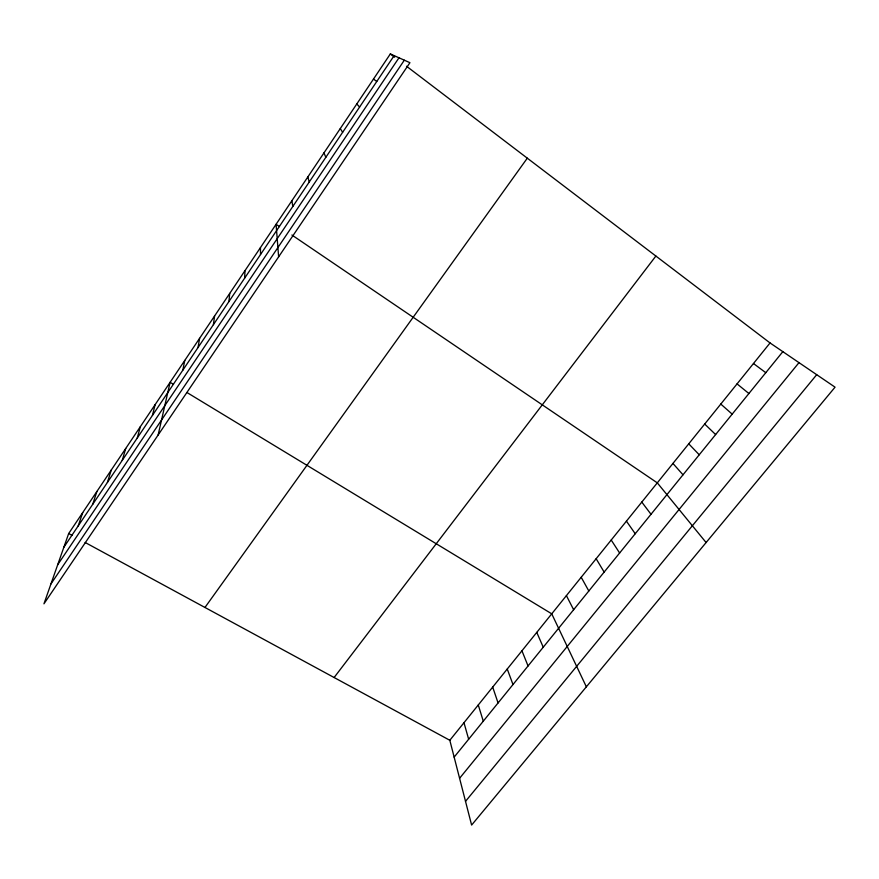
<?xml version="1.0" encoding="UTF-8"?>
<svg xmlns="http://www.w3.org/2000/svg" width="879" height="879" viewBox="0 0 879 879"><rect width="100%" height="100%" fill="white"/><g stroke="black" fill="none" stroke-linecap="round" stroke-linejoin="round"><path stroke-width="1.32" d="M244.637 278.16L244.999 270.633M228.936 301.552L229.705 293.432M213.399 324.681L214.575 316M198.028 347.557L199.599 338.327M182.81 370.202L184.777 360.423M158.132 434.995L170.108 382.299L173.493 384.343M152.43 415.426L155.154 404.593M137.267 438.006L140.365 426.645M122.258 460.343L125.719 448.477M107.414 482.439L111.237 470.078M92.724 504.304L96.899 491.449M78.198 525.939L82.714 512.611M68.672 533.542L43.95 603.829L409.933 62.695L390.342 53.927L68.672 533.542L72.199 535.454M63.815 547.331L394.144 55.63M57.684 564.779L398.978 57.794M50.938 583.953L404.329 60.19M204.961 607.466L527.301 158.176M334.119 677.522L655.877 256.042M449.817 740.283L770.048 342.953L835.05 387.167L471.616 825.073L449.817 740.283L85.131 542.475M454.146 757.127L782.837 351.655M459.585 778.278L798.989 362.642M465.518 801.351L816.701 374.696M186.996 392.539L551.737 613.817L586.359 686.818M279.478 226.584L276.083 224.288L278.632 256.844M291.894 235.012L657.294 482.857L706.101 542.541M373.476 79.077L376.772 81.483M753.468 363.521L765.785 372.685M390.342 53.927L394.66 57.212M406.527 66.244L770.048 342.953M737.052 383.892L748.897 393.517M720.791 404.065L732.185 414.141M704.694 424.041L715.627 434.556M688.74 443.829L699.234 454.773M356.797 103.942L359.599 107.04M672.94 463.431L683.005 474.803M641.791 502.085L651.009 514.281M626.43 521.148L635.231 533.729M611.213 540.025L619.618 553.001M340.294 128.543L342.623 132.322M596.138 558.725L604.148 572.086M581.206 577.261L588.82 590.996M566.406 595.621L573.635 609.718M536.772 632.397L543.244 647.208M323.977 152.869L325.834 157.308M521.939 650.79L528.048 665.963M507.249 669.018L512.984 684.543M492.69 687.081L498.063 702.947M478.275 704.98L483.285 721.176M463.98 722.714L468.65 739.228M307.848 176.932L309.232 182.019M291.883 200.742L292.817 206.455M260.459 247.581L260.525 254.525"/></g></svg>
